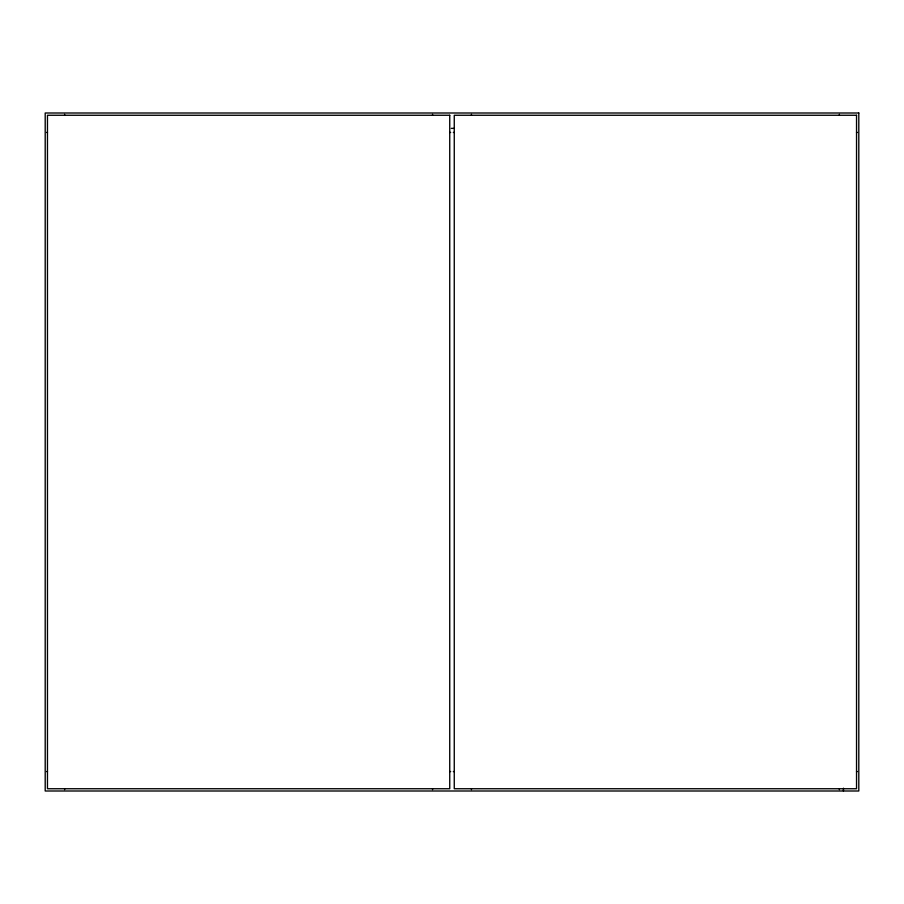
<?xml version="1.0" encoding="UTF-8"?>
<svg xmlns="http://www.w3.org/2000/svg" width="904" height="904" viewBox="0 0 904 904"><rect width="100%" height="100%" fill="white"/><g stroke="black" fill="none" stroke-linecap="round" stroke-linejoin="round"><path stroke-width="1.36" d="M451.299 128.368L454.113 128.368M46.556 132.436L47.46 132.436M449.74 132.436L450.644 132.436M453.356 132.436L454.26 132.436M856.54 132.436L857.444 132.436M46.556 771.564L47.46 771.564M449.74 771.564L450.644 771.564M453.356 771.564L454.26 771.564M856.54 771.564L857.444 771.564M843.432 788.186L843.432 791M839.364 114.356L839.364 115.26M839.364 788.74L839.364 789.644M471.436 114.356L471.436 115.26M471.436 788.74L471.436 789.644M432.564 114.356L432.564 115.26M432.564 788.74L432.564 789.644M64.636 114.356L64.636 115.26M64.636 788.74L64.636 789.644M858.8 113L45.2 113L45.2 791L858.8 791L858.8 113M449.74 115.26L47.46 115.26L47.46 788.74L449.74 788.74L449.74 115.26M856.54 115.26L454.26 115.26L454.26 788.74L856.54 788.74L856.54 115.26"/></g></svg>
